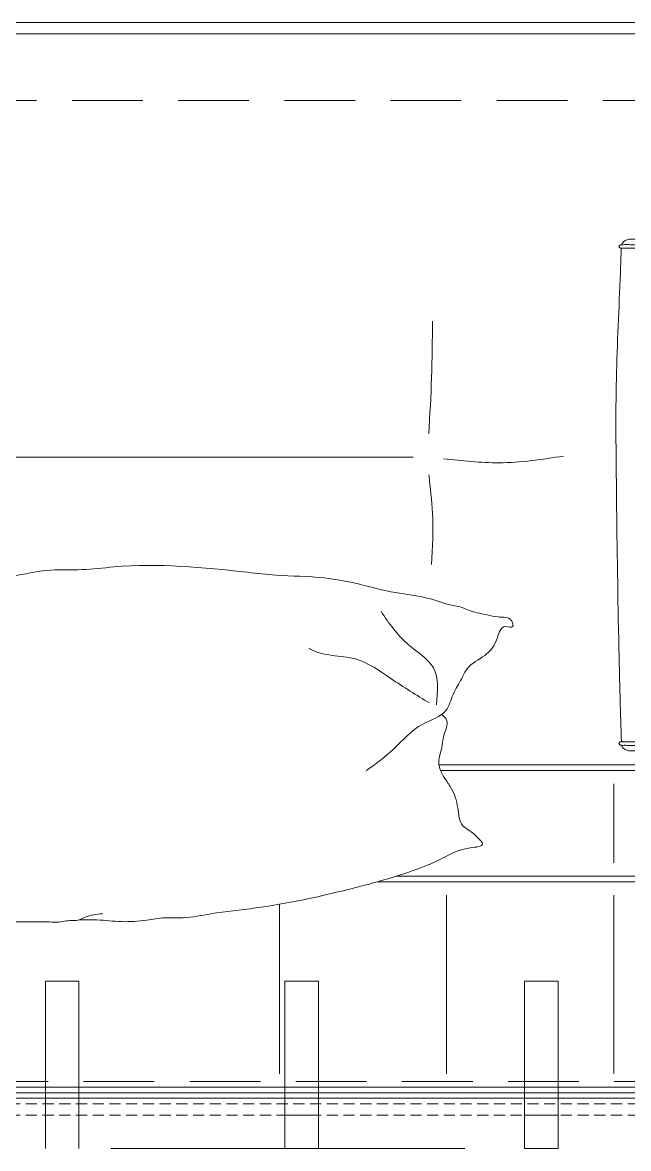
# Model space of a CAD drawing. Header units: centimetres. Extents: x 5488 to 20269, y -31398 to -19684.
# Drawn here: x 16428.7 to 16483, y -23979.2 to -23878.2 of the extents above; entities that cross this region are included whole.
import ezdxf

# ---------------------------------------------------------------- set-up
doc = ezdxf.new("R2010")
doc.units = ezdxf.units.CM
doc.set_wipeout_variables(frame=1)
for name, pattern in [('DASHED2', [9.524999999999999, 6.35, -3.175]), ('DASHEDX2', [1.5, 1, -0.5]), ('HIDDEN', [9.524999999999999, 6.35, -3.175])]:
    doc.linetypes.add(name, pattern=pattern)
for name, color, linetype, lineweight in [('xxx_Auto_FFE_UPHOLSTERY', 67, 'Continuous', 20), ('xxx_Auto_FFE_WOOD', 36, 'Continuous', 0), ('xxx_Auto_Tefris_Tefris', 32, 'Continuous', 15)]:
    doc.layers.add(name, color=color, linetype=linetype, lineweight=lineweight)

# ---------------------------------------------------------------- blocks, each defined once
blk = doc.blocks.new('A$C5c4a7a0b')
blk.add_line((-123.2500293273924, -101), (116.2500293273924, -101))
at = {"layer": 'xxx_Auto_FFE_UPHOLSTERY', "linetype": 'DASHEDX2'}
blk.add_line((118.7499999999936, -4), (-115.8660547311756, -4), dxfattribs=at)
at = {"layer": 'xxx_Auto_FFE_UPHOLSTERY'}
blk.add_line((31.48317326763754, -62), (80.17482037730406, -62), dxfattribs=at)
at = {"layer": 'xxx_Auto_FFE_UPHOLSTERY', "linetype": 'DASHEDX2'}
blk.add_lwpolyline([(118.7500293273852, -3), (-116.0000293273915, -3)], dxfattribs=at)
at = {"layer": 'xxx_Auto_FFE_UPHOLSTERY'}
for points in [[(114.7500293273915, -24.41421356237333), (-101.7500293273824, -24.4142135623697, -0.4142135623729902), (-105.7500293273824, -20.41421356237333), (-105.7500293273897, -9, -0.4142135623732038), (-101.7500293273897, -5), (114.7499999999955, -5), (118.7499999999955, -9)], [(118.7499999999955, -9), (118.7500000000027, -30.4142135623697, -0.4142135623732038), (114.7500000000027, -34.41421356237333), (-85.75002932739153, -34.4142135623697)], [(118.2499999999991, -22.35070523547984), (118.2500000000027, -30.4142135623697, -0.414213562373095), (114.7500000000027, -33.9142135623697), (-85.75002932739153, -33.9142135623697)], [(-129.2500293273915, -85), (-129.2500293273915, -95, 0.414213562373095), (-123.2500293273915, -101), (116.2500293273924, -101)], [(-128.2500293273915, -84.86602540378226), (-128.2500293273915, -95, 0.4142135623730951), (-123.2500293273915, -100), (116.2500293273924, -100), (120.6937358633568, -97.74090608043844)]]:
    blk.add_lwpolyline(points, format="xyb", dxfattribs=at)
blk.add_lwpolyline([(114.7499999999955, -5.5, -0.4142135623729428), (118.2499999999955, -9), (118.2500000000027, -20.4142135623697, -0.414213562373095), (114.7500000000027, -23.9142135623697), (-101.7500293273824, -23.9142135623697, -0.414213562373095), (-105.2500293273806, -20.41421356237333), (-105.2500293273897, -9, -0.4142135623732472), (-101.7500293273897, -5.5)], format="xyb", close=True, dxfattribs=at)
for points in [[(13.49997067261211, -6.707106781221228), (13.49997067261211, -22.70710678122123)], [(28.49997067261211, -6.707106781221228), (28.49997067261211, -22.70710678122123)], [(43.49997067261211, -6.707106781221228), (43.49997067261211, -22.70710678122123)], [(13.49997067261938, -25.62132034359092), (13.49997067261938, -32.70710678121395)], [(38.49997067261938, -25.62132034359092), (38.49997067261938, -32.70710678121395)], [(53.49997067261938, -25.62132034359092), (53.49997067261938, -32.70710678121395)]]:
    blk.add_lwpolyline(points, dxfattribs=at)
for points in [[(-2.867736864702238, -36.16829305965803), (-2.791533038851412, -36.16013036361255), (-2.562142733038854, -36.16172122945864), (-2.014284490356658, -36.16172122945864), (-1.470879469097781, -36.16500714455833), (1.848666314610455, -36.16172122945864), (2.447990528004084, -36.16172122945864), (5.079560592426787, -36.16172122945864), (6.300744805617796, -36.16172122945864), (7.539125224398958, -36.16172122945864), (8.569523687090623, -36.16172122945864), (9.116481581941116, -36.16172122945864), (10.29011281558633, -36.16172122945864), (10.90036280909226, -36.16172122945864), (11.34237631310134, -36.16172122945864), (12.3213357581044, -36.16172122945864), (12.67223971127714, -36.1614230319683), (12.78503136550898, -36.16172122945864), (12.83783861533266, -36.16635321979265), (12.90884746092524, -36.1825317509647), (12.96906820966069, -36.21499036810565), (13.00699450614593, -36.2532940736055), (13.02466683868079, -36.28220525146753), (13.03124021457188, -36.32601768697714), (13.02466683868079, -36.36763957096264), (13.00056403252711, -36.40707072779333), (12.96081882878025, -36.44342237349338), (12.8844331937089, -36.47607520833844), (12.79459611518541, -36.49031414449564), (12.70326597782696, -36.49031414449564), (12.5592372005267, -36.49031414449564), (12.2733608491144, -36.49031414449564), (12.01881906152266, -36.49031414449564), (11.65396080314895, -36.49031414449564), (11.17360282613481, -36.49031414449564), (10.83041401215451, -36.49031414449564), (8.002699886876144, -36.49585066608779), (6.682678879056766, -36.49031414449564), (5.166079824197368, -36.49031414449564), (3.818076985373409, -36.49031414449564), (2.992911633709809, -36.49031414449564), (0.9700460699750693, -36.49031414449564), (-2.085496789912213, -36.49031414449564), (-2.557726374639969, -36.49031414449564), (-2.795084443121596, -36.49031414449564), (-2.814082551367392, -36.48948958284018), (-2.867736864702238, -36.48374231429625), (-2.924706807039911, -36.46840810238064), (-2.978771810543549, -36.44279846771678), (-3.012352674690192, -36.40707072779333), (-3.036455480842051, -36.36763957096264), (-3.04522006760817, -36.32601768697714), (-3.036455480842051, -36.28220525146753), (-3.012352674690192, -36.24277409463684), (-2.975103116756145, -36.20991476800918), (-2.924706807039911, -36.18362744721526), (-2.867736864702238, -36.16829305965803)], [(-2.792142271760895, -36.16172122945864), (-2.650813149719397, -35.89884679204988), (-2.420742426222205, -35.76302820684577), (-2.004424169788763, -35.66225967543141), (-1.440978150754745, -35.65973623895115), (-0.05649264322892122, -35.65130656655674), (2.767262480503632, -35.65616139901977), (9.506286840276516, -35.65313118230551), (11.07344849581023, -35.65678312099408), (11.79214538073757, -35.66225967543141), (11.9926355276275, -35.66225967543141), (12.28624944098556, -35.71483466829523), (12.56452539169004, -35.83889849019033), (12.70914120167618, -35.98647148742748), (12.76391993314064, -36.08943074599665), (12.78667428988228, -36.16829305965803)], [(12.81715896524838, -36.48847669404131), (12.92650138388672, -40.31639296934736), (13.05725459701898, -45.70523144180697), (13.26177935318447, -59.19057843385235), (13.26535860918921, -69.05110494797918), (12.90386383213081, -78.52675781017388), (12.82527216886228, -80.74929232068462)], [(30.09933620127958, -60.41642881125881), (29.76302841160395, -56.97452930674262), (29.84710845840527, -52.37970351941476)], [(28.76915564370211, -61.87381463614292), (23.78159223051262, -61.51057073356787), (18.00130596970121, -62.10497071094142)], [(30.09933620127958, -64.11486897941359), (29.84710845840527, -69.15819648144316), (29.76302841160395, -74.20152398347273)], [(12.64480120849657, -80.74829657807277), (12.74204977444424, -80.74710168134334), (12.84170573695519, -80.7514829600259), (12.90039252575116, -80.76515479597947), (12.97669516241331, -80.80709903605748), (13.01042981351929, -80.84429471661133), (13.03124021457188, -80.90920758734137), (13.02466683868079, -80.95302002285098), (13.00056403252711, -80.99245117967803), (12.94797651193767, -81.02531050630932), (12.86645509196205, -81.06589084715961), (12.83294115019089, -81.06912294181893), (12.64480120849657, -81.07230932376842), (12.35731404956096, -81.07350422049785), (11.93290864760093, -81.071972225036), (4.709117174445055, -81.07609580103599), (3.143680340579522, -81.07350422049785), (1.030317142556669, -81.06912294181893), (-2.54344689766549, -81.07350422049785), (-2.731885769844666, -81.07131358116021), (-2.821722720002072, -81.06912294181893), (-2.888733663887251, -81.06266396342835), (-2.975103116756145, -81.02531050630932), (-3.036455480842051, -80.95302002285098), (-3.036455480842051, -80.86758587899385), (-2.981784097208219, -80.80118895591295), (-2.924706807039911, -80.76900789909996), (-2.867736864702238, -80.7514829600259), (-2.828812501515131, -80.74866615853898), (-2.670533534123024, -80.74929232068462), (-2.447036443250909, -80.74710168134334), (-2.085496789912213, -80.74710168134334), (3.197282358911252, -80.73262571127998), (7.430581081041964, -80.74710168134334), (8.895446502488994, -80.7514829600259), (11.07892652299597, -80.74710168134334), (12.41662289375563, -80.7514829600259), (12.64480120849657, -80.74829657807277)], [(12.78500465231446, -81.07350422049785), (12.69489884445829, -81.24875378689467), (12.29391855067843, -81.52039078166126), (11.72386091505723, -81.5675531322122), (10.97709703452529, -81.55615013643546), (8.817660570310181, -81.57515615040757), (1.695330773089154, -81.56639368087053), (-0.4359257855612668, -81.58556197570579), (-1.855426194784741, -81.57515615040757), (-2.364898222365809, -81.5036342877138), (-2.57190498969976, -81.40024121001261), (-2.720929843839258, -81.24875378689467), (-2.779433440215143, -81.13482730011674), (-2.798033583772849, -81.06912294181893), (-2.795161517440647, -81.0657944991508)]]:
    blk.add_spline(points, degree=3, dxfattribs=at)
at = {"layer": 'xxx_Auto_FFE_WOOD', "linetype": 'HIDDEN', "ltscale": 5}
for p, q in [((21.5, 0), (21.5, -15)), ((43, 0), (43, -15)), ((64.5, 0), (64.5, -15))]:
    blk.add_line(p, q, dxfattribs=at)
at = {"layer": 'xxx_Auto_FFE_WOOD'}
blk.add_lwpolyline([(109, -3.5), (109, 0.5, 0.414213562373095), (108, 1.5), (-115, 1.5, 0.414213562373095), (-116, 0.5), (-116, -3.5, 0.414213562373095), (-115, -4.5), (108, -4.5, 0.414213562373095)], format="xyb", close=True, dxfattribs=at)
at = {"layer": 'xxx_Auto_FFE_WOOD', "linetype": 'HIDDEN', "ltscale": 5}
for points in [[(-116.0000570244374, 0.003461839729425265), (109, 0)], [(21.5, 0), (18.5, 0)], [(21.5, -15), (18.5, -15), (18.5, 0)], [(43, 0), (40, 0)], [(43, -15), (40, -15), (40, 0)], [(64.5, -15), (61.5, -15), (61.5, 0)], [(18.5, -3), (21.5, -3)], [(40, -3), (43, -3)]]:
    blk.add_lwpolyline(points, dxfattribs=at)
at = {"layer": 'xxx_Auto_FFE_WOOD', "linetype": 'DASHED2'}
blk.add_lwpolyline([(-126.25, -94), (-126.25, -6), (119.2544739990544, -6), (119.2544739990544, -94)], close=True, dxfattribs=at)
at = {"layer": 'xxx_Auto_FFE_WOOD'}
blk.add_lwpolyline([(119.25, -100), (-126.25, -100, -0.4142135623730945), (-132.25, -94), (-132.25, -85)], format="xyb", dxfattribs=at)
blk.add_wipeout([(25.45714154270478, -47.99188538371256), (24.323055858013156, -47.742505627009706), (23.74310392938711, -47.666883996856214), (23.374430612679184, -47.6591185986064), (22.87694509029049, -47.52993396364742), (22.669130094843858, -47.35338043227365), (22.56116084104169, -47.124514059995676), (22.54279653328412, -46.884159210858016), (22.542796533281937, -46.88415921086768), (22.92212449298337, -46.78266180667541), (23.179652127031197, -46.809940735081895), (23.52840530012419, -46.67581328137484), (23.787933746795566, -46.27505077970734), (24.057714856634327, -45.52524553778645), (24.28586149597418, -45.00044183903316), (25.04683462329301, -44.254926672352056), (26.016689746954658, -43.60018710712687), (26.672855432600365, -42.99119554124438), (27.228629733044063, -41.99246496220964), (27.853671671949083, -40.869521393593814), (28.149742926253797, -40.11244104075038), (28.372228033166994, -39.58589642002036), (28.79052919666753, -39.046092776666626), (28.9160844473309, -38.90403780711023), (28.577575425451112, -38.5573421289489), (28.458206633945835, -38.28820872886148), (28.443794568747144, -37.99294196787416), (28.52896212402402, -37.66299057625669), (28.683708332341297, -37.228550769893005), (28.78747323161905, -36.87604974565728), (29.009331312173604, -35.64396482445785), (29.140546886747728, -35.18482316836602), (29.20070987503114, -34.68299315639037), (29.140557036389943, -34.21105295294964), (29.0152004256385, -33.845306272273035), (28.512372388839275, -32.97092628922522), (28.02185606770616, -32.21324930168683), (27.766926591100823, -31.646574180773314), (27.623374521630375, -31.188894477095232), (27.457660954247164, -30.281279692509074), (27.308740382383494, -29.462003068442186), (27.17691450457946, -29.15028252922025), (26.972744651092846, -28.887098410975412), (26.611522821365593, -28.613651028445062), (26.348021228778556, -28.439234224762842), (26.026827293519936, -28.17704093451661), (25.80766466879925, -27.969754233025128), (25.62226501218524, -27.79379496867341), (25.432916600500935, -27.5991639536727), (25.327177448350046, -27.461495275591787), (25.275536278290517, -27.343016617794305), (25.314307203891673, -27.215443524697477), (25.399060433159296, -27.155323754060362), (25.569865496336615, -27.092931891119918), (25.775180642592957, -27.04805312129689), (26.13812801841852, -26.99821017810534), (26.595060824523664, -26.920918532142977), (26.953686407796, -26.842893757968312), (27.29598827806629, -26.74656321397137), (28.07079519597537, -26.440794824129426), (29.682523526570538, -25.642844186614738), (32.06443329283785, -24.729830499753106), (34.139698731312976, -24.083542528008905), (37.569664390478145, -23.17394652396024), (41.286143737408544, -22.32380201248671), (45.505253048625484, -21.59034240762155), (49.0175109597077, -21.150791723599312), (51.32436086861376, -20.768594886725268), (52.752665153704406, -20.69070452290886), (54.05055429357401, -20.667710992630518), (55.070574136534425, -20.517324868831864), (55.95788048775548, -20.420592924649213), (57.20756827394306, -20.343421001137983), (58.506405830273316, -20.398516632742457), (59.87693163454664, -20.50553495563119), (61.45148854370383, -20.511106539592333), (62.12120791239099, -20.414653585856357), (62.978529116187964, -20.416251325671226), (64.62533995636176, -20.29513026021401), (66.21558945603216, -20.171044263978416), (67.62933636132942, -20.197785519093145), (68.3396666059352, -20.275038016082377), (69.49970064298772, -20.258729488002515), (70.51029674766384, -20.275624819509545), (71.10529539587176, -20.23839817425325), (71.77740005239318, -20.182533925498035), (73.36727130705563, -20.226392443766983), (62.63944926143395, -20.299672677037847), (63.87132011098828, -20.316870877537866), (65.05240708681744, -20.325302890836113), (66.35313012694054, -20.32059732138633), (67.48079168120495, -20.33315955862001), (68.49967958929375, -20.40636068132916), (70.04589823475544, -20.555662435528774), (71.01159224701952, -20.617183176811835), (71.80233936025024, -20.72186077889812), (72.52568822597678, -20.885084740961858), (73.14527058023393, -20.991249528472736), (74.03091443538932, -20.957820656658626), (74.49479730811233, -20.975417772189644), (75.21077196375106, -21.1263607678474), (75.89712263954081, -21.306503954379963), (76.67688583926736, -21.431859147987907), (77.89146099800118, -21.593908104260862), (78.59164203925917, -21.754677442387916), (79.58550483582532, -21.99009843280217), (80.25025511873314, -22.103668278694997), (81.06267260415818, -22.303845128419283), (81.63751280088684, -22.503211639568278), (82.12187578372433, -22.687362604727596), (82.54088006733261, -22.859907135033623), (83.14086530307794, -23.116979917909248), (84.0587280869949, -23.243034499335792), (84.63225060762855, -23.356913907609155), (85.69314464885957, -23.519529107551847), (86.4509023126614, -23.718404809203292), (86.89504210418811, -23.81964613208727), (87.6220642318464, -24.12609366799255), (88.04343190918908, -24.309455217529944), (88.5172684958051, -24.50655682801336), (88.97068522144775, -24.59268811325272), (89.49739162654876, -24.521951021101245), (89.78921353766187, -24.49810575717251), (89.96964264434902, -24.56284705521452), (90.11753905308075, -24.768286604443134), (90.15893072053163, -24.962531185198856), (90.11629488807125, -25.21368962828774), (90.02481790370261, -25.402388228011134), (89.8353656570996, -25.652053831062986), (89.59681379356641, -25.923210900979342), (89.25875780763624, -26.16819249171283), (88.52975397610071, -26.893655105452197), (88.24567299203736, -27.247974510624374), (88.16365927279666, -27.721019199887124), (88.35562725093772, -28.07040043701896), (88.27149301986435, -28.590586464349286), (88.07572515375992, -28.865938112380405), (87.9185983308261, -29.04483226434482), (87.7688804552875, -29.25204577014648), (87.91743101876551, -29.58831956127932), (88.1198193879327, -29.97830705381068), (87.89679938216679, -30.276398811204146), (87.66220794981268, -30.4172611761269), (87.34507399427604, -30.66462496399184), (87.10127305341359, -30.884862418574343), (86.95758523188731, -30.984260215746318), (86.77959832545697, -31.468598300405475), (86.58069769712777, -32.3639497768078), (86.43107857770285, -32.677791213249165), (86.17983080081407, -33.03030736853455), (85.91212756999941, -33.210374771400325), (85.71706484194186, -33.39900174183485), (86.06011513569773, -33.61459875831616), (86.33566823962454, -33.92253420418872), (86.26625330392548, -34.50218923635781), (86.10119097032593, -34.853672579073034), (85.85973401056478, -35.42527545521426), (85.79406292053073, -35.65055842625462), (85.71918581373731, -36.02273488149042), (85.6732455146449, -36.284682936401964), (85.88055744919158, -36.47184477179623), (86.0305504016909, -36.63323500612432), (86.03227511923507, -36.96092997013295), (85.87472581978679, -37.22425448097219), (85.6369183002095, -37.48349328175999), (85.17571933306837, -37.98944326063615), (85.36077344464947, -38.567023212168195), (85.38332333338096, -38.83930305374726), (85.18921175987948, -39.40620160325915), (84.808328040294, -39.89436231704053), (84.61562415352691, -40.29610088128926), (84.7623329678032, -41.02646712729985), (84.92368949308812, -41.452216353501655), (85.2141304029013, -42.344786082304694), (85.34132472582212, -42.72382382316039), (86.09465531599261, -43.13907965246665), (86.7624219667023, -43.79740253212937), (87.09254745686687, -44.59610602457347), (87.31516640280002, -45.07706978830464), (87.64634242312707, -45.4614281802708), (88.13876443674735, -45.98777447787755), (88.58053880604982, -46.50371772836306), (89.1495891266045, -46.857519943713626), (89.52276985757422, -47.11716868894024), (89.52276985753521, -47.11716868899644), (88.98033422665415, -47.21181645139474), (88.4796357703839, -47.12839269833417), (87.87840801803283, -47.24786961666767), (86.92991195559023, -47.332143064049944), (85.71242426238851, -47.61969483129204), (84.42077384038026, -48.16481866102045), (81.36912149734124, -49.130242079735154), (78.80919813775313, -49.59764957146254), (71.51979163033354, -50.8102844079757), (67.47152096536223, -51.19679107186542), (63.270486826573, -51.50078090253973), (69.56372063583872, -51.94995539013853), (67.15066435630872, -52.00684401869539), (65.1800780467166, -51.80713687646525), (61.878408999330695, -52.03453198153254), (58.17598652464494, -52.16467106284216), (53.762331771637925, -52.13622815688933), (53.762331771637925, -52.13622815688933), (50.38315319099172, -52.00108238974724), (47.73293710718402, -51.813443865436085), (45.841431906410506, -51.63053165685831), (43.25331461609134, -51.39936198330564), (40.81461026658445, -51.28252445836591), (39.29062943059859, -51.1529232965848), (36.72919583777734, -50.70326381710974), (35.309395686926045, -50.36096579101364), (33.82227981605224, -50.006738657520344), (32.28907697257503, -49.73644897530936), (30.87911682674666, -49.51598673323173), (29.266974345626238, -49.08789916284344), (27.323561410346986, -48.58639768055059), (26.523769758499512, -48.28305438418229)]).dxf.layer = 'xxx_Auto_FFE_UPHOLSTERY'
at = {"layer": 'xxx_Auto_FFE_UPHOLSTERY'}
for points in [[(28.94121597061894, -38.92622737742204), (28.49773794962312, -38.41843789220002), (28.76518617550028, -36.9662259612378), (28.93048142926818, -35.97069536869822), (29.20079710102073, -34.67354706297192), (28.65954807542767, -33.19069225994463), (28.10397229340379, -32.35818166553508), (27.49512469456931, -30.55887084272035), (27.03499956061569, -28.95141674985643), (26.29725369619882, -28.40289096813649), (25.76914407365803, -27.93317256197406), (25.27262929671633, -27.31229287204769), (26.3875705519622, -26.95658089851349), (28.99373129780361, -25.96986657340676), (33.29007861773607, -24.33708915583338), (37.77397677118825, -23.12391682207453), (45.64116903205104, -21.57224342547852), (49.64623346095505, -21.05150744647472), (52.14433952483159, -20.69508965710702), (53.75263809571334, -20.68844263582287), (55.39874549201704, -20.4900221389471), (57.66510714017932, -20.34689696323767), (59.87073390928526, -20.50524386361212), (61.45148854371837, -20.51110653958676)], [(59.3592569577977, -21.05946161076645), (60.93019529949743, -20.74650598902008), (61.45148854371837, -20.51110653958676), (62.60516132526209, -20.41936330327371), (63.25538468621562, -20.30827177728497), (64.14449523294388, -20.31716032646364), (65.62390726693775, -20.32759218781939), (67.29209627278578, -20.32599270621358), (70.38092396150205, -20.58181747039998), (71.75386919654375, -20.71289120348956), (73.42357096764499, -21.00222722914259), (74.12746359967605, -20.95435157270913), (76.02328496567134, -21.33391445076268), (77.5721877427186, -21.53729431508327), (78.56446947841869, -21.74787180566636), (79.62842409687619, -21.99831287925917), (80.46954001217455, -22.14588944635034), (83.57049514682149, -23.15596277864461), (84.78143124307462, -23.3447049676106), (86.52043863086146, -23.73904398158629), (87.95339559333479, -24.2684993919429), (89.14333828953022, -24.58588887565566), (89.97653004255335, -24.56804589236344), (90.15158195599543, -24.88977751245329), (89.85847928007206, -25.63511909442241), (88.57980119483909, -26.84234985094372), (88.15441753327104, -27.69387287259815), (88.38884681172385, -28.18174031317903), (88.28914332967906, -28.55900797811046), (87.88906744441738, -29.07759321323101), (87.76790876959058, -29.25550202759405), (88.1015469054455, -29.83792938858824), (87.24663182156473, -30.74308054481298), (86.6618712204363, -31.91911665205407), (86.17219551502785, -33.03717297565527), (85.69472425792446, -33.3163011461038), (83.86180423983751, -34.11329642378405), (82.0911906886704, -34.70981708683394), (79.96258109945666, -35.6586939822846)], [(23.37443061268277, -47.65911859860353), (22.64047431243125, -47.31009444654774), (22.57854304416651, -46.80999244895065), (23.16999375944215, -46.80999244895065), (24.04900558655754, -45.54729229182703), (25.07688807676095, -44.23231415447663), (26.65006849122619, -43.02135581012408), (27.14194302499345, -42.15242108743405), (27.91641852052271, -40.72996181386043), (28.55503661471084, -39.29434530487924), (30.62738847775836, -38.07196797134384), (33.27127421691694, -35.81242476381158), (35.72308476573198, -33.86851415161073)], [(85.61116674559344, -36.23315692369943), (86.04862661842526, -36.7304990401899), (85.30182533110747, -37.81026723556351), (84.78653696919173, -38.4707508597603), (84.54459669403514, -39.17750796422843), (84.57818392525587, -39.95428097720651), (84.18040415134601, -40.35060273305862), (83.95024082645978, -40.73478956698818), (84.18040415134601, -41.88368174719653), (85.6827274996158, -42.89232910790088), (86.79677316206107, -43.85490716144341), (87.33692620059628, -45.10999594034001), (87.9840634614684, -45.79812536612735), (88.72708147642152, -46.61864739894736), (89.50704045486236, -47.05774151980586), (87.65724394683275, -47.25923718307968), (83.94164082883435, -48.37309035283397), (80.88629387031324, -49.23232484991968), (77.1746529027223, -49.85790847481621), (72.64074595584498, -50.65124752843258), (68.49413152276065, -51.12229765810116), (64.00130416850698, -51.88832230299886), (61.23196117395491, -51.92091569109107), (58.33989229848521, -52.16294068009665), (46.35484336601985, -51.68417659842817), (43.80662320196461, -51.43514135979422), (39.49670805586902, -51.17639626506934), (36.30568316356403, -50.6057246493001), (33.09798053881059, -49.86390633224801), (30.10940058315282, -49.34405916962351), (27.90869499328983, -48.70523524066084), (27.28993766409803, -48.57690618330525), (26.61775090550327, -48.31832048251817), (24.86911493842308, -47.86377218899725), (23.8773022726109, -47.67600628137006), (23.37443061268277, -47.65911859860353)], [(29.40840613556975, -39.80626746585767), (29.68584220022422, -43.11433944847522), (31.95328372667609, -45.21051778851324), (34.3726706125999, -48.16935620357981)], [(30.0366746123691, -39.96030568759306), (33.50236453604157, -42.15573897670401), (36.68351942964728, -43.90711480757454), (40.76646371212701, -44.80738427136021), (40.84327787454095, -44.85419607007134)]]:
    blk.add_spline(points, degree=3, dxfattribs=at)

msp = doc.modelspace()

# ---------------------------------------------------------------- block references
at = {"layer": 'xxx_Auto_Tefris_Tefris', "rotation": 180}
msp.add_blockref('A$C5c4a7a0b', (16495.21054298025, -23979.16889185822), dxfattribs=at)

doc.saveas('drawing.dxf')
